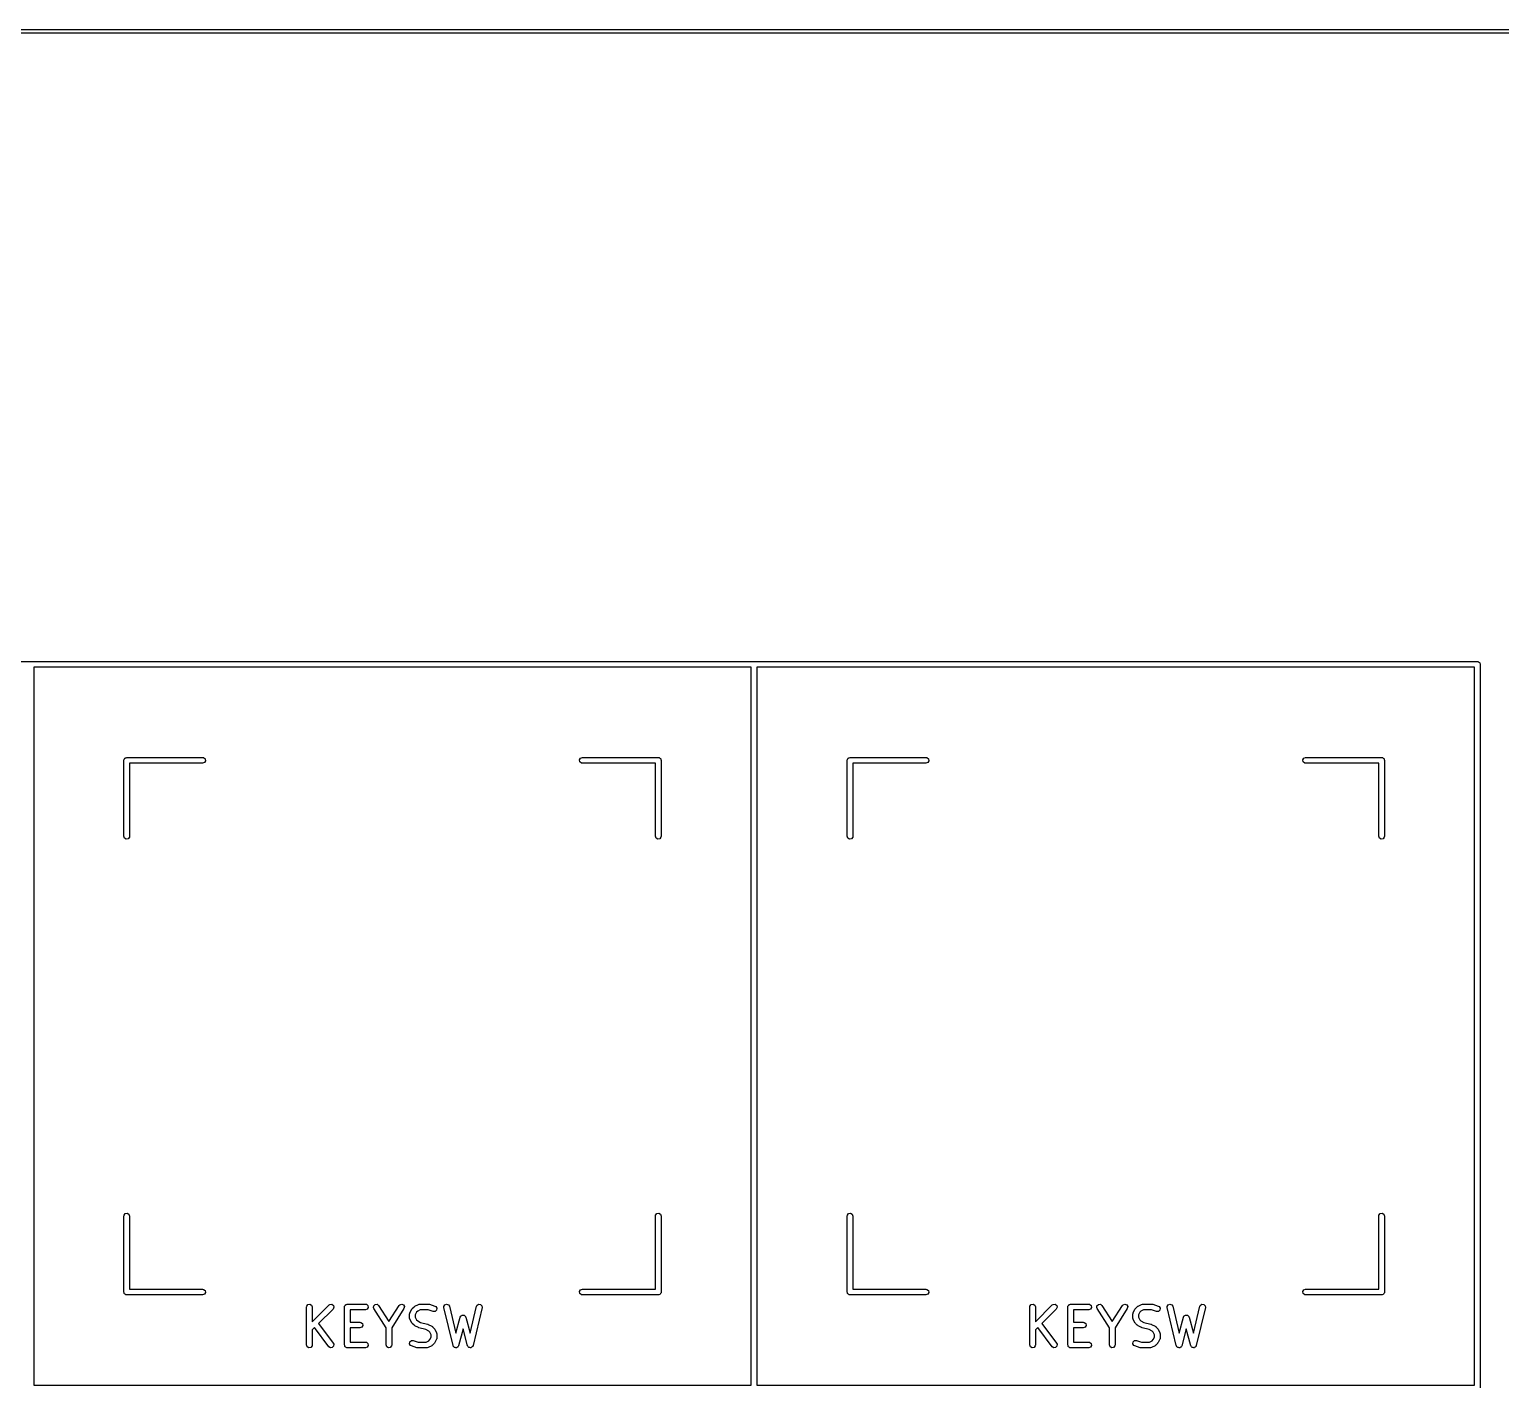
# Model space of a CAD drawing. Extents: x 382 to 810, y -162 to 0.
# Drawn here: x 710.37 to 749.11, y -35.61 to 0.12 of the extents above; entities that cross this region are included whole.
import ezdxf

# ---------------------------------------------------------------- set-up
doc = ezdxf.new("R2010")
doc.units = 0
doc.layers.add('BLACK', color=7, linetype='CONTINUOUS')

msp = doc.modelspace()

# ---------------------------------------------------------------- linework, layer by layer
at = {"layer": 'BLACK', "linetype": 'CONTINUOUS'}
for p, q in [((696.713, 0.1193), (798.512, 0.1193)), ((798.512, 0.0193), (696.713, 0.0193)), ((691.355, -16.5245), (710.405, -16.5245)), ((710.405, -16.5245), (729.455, -16.5245)), ((729.455, -16.5245), (748.505, -16.5245)), ((748.505, -16.5245), (748.515, -16.5262)), ((748.515, -16.5262), (748.519, -16.5256)), ((748.519, -16.5256), (748.521, -16.5273)), ((748.521, -16.5273), (748.531, -16.529)), ((748.531, -16.529), (748.546, -16.5415)), ((748.546, -16.5415), (748.563, -16.5513)), ((748.563, -16.5513), (748.565, -16.5576)), ((748.565, -16.5576), (748.57, -16.562)), ((748.57, -16.562), (748.574, -16.5812)), ((748.574, -16.5812), (748.58, -16.5995)), ((748.58, -16.5995), (748.58, -35.6495)), ((710.48, -16.6745), (710.48, -35.5745)), ((729.38, -16.6745), (710.48, -16.6745)), ((729.38, -35.5745), (729.38, -16.6745)), ((729.53, -16.6745), (729.53, -35.5745)), ((748.43, -16.6745), (729.53, -16.6745)), ((748.43, -35.5745), (748.43, -16.6745)), ((712.855, -19.1245), (712.857, -19.1147)), ((712.855, -21.1245), (712.855, -19.1245)), ((712.857, -19.1115), (712.858, -19.1086)), ((712.857, -19.1147), (712.857, -19.1115)), ((712.858, -19.1086), (712.86, -19.0988)), ((712.86, -19.0988), (712.873, -19.0839)), ((712.873, -19.0839), (712.882, -19.067)), ((712.882, -19.067), (712.889, -19.0647)), ((712.889, -19.0647), (712.893, -19.0595)), ((712.893, -19.0595), (712.912, -19.0562)), ((712.912, -19.0562), (712.93, -19.0495)), ((712.93, -19.0495), (714.93, -19.0495)), ((714.93, -19.1995), (713.005, -19.1995)), ((713.005, -19.1995), (713.005, -21.1245)), ((714.93, -19.0495), (714.956, -19.054)), ((714.979, -19.1819), (714.93, -19.1995)), ((714.956, -19.054), (714.995, -19.087)), ((715.004, -19.1375), (714.979, -19.1819)), ((714.995, -19.087), (715.004, -19.1375)), ((724.857, -19.1115), (724.882, -19.067)), ((724.866, -19.162), (724.857, -19.1115)), ((724.905, -19.195), (724.866, -19.162)), ((724.882, -19.067), (724.93, -19.0495)), ((724.93, -19.1995), (724.905, -19.195)), ((724.93, -19.0495), (726.93, -19.0495)), ((726.855, -19.1995), (724.93, -19.1995)), ((726.855, -21.1245), (726.855, -19.1995)), ((726.93, -19.0495), (726.94, -19.0512)), ((726.94, -19.0512), (726.944, -19.0506)), ((726.944, -19.0506), (726.946, -19.0523)), ((726.946, -19.0523), (726.956, -19.054)), ((726.956, -19.054), (726.971, -19.0665)), ((726.971, -19.0665), (726.988, -19.0763)), ((726.988, -19.0763), (726.99, -19.0826)), ((726.99, -19.0826), (726.995, -19.087)), ((726.995, -19.087), (726.999, -19.1062)), ((726.999, -19.1062), (727.005, -19.1245)), ((727.005, -19.1245), (727.005, -21.1245)), ((731.905, -19.1245), (731.907, -19.1147)), ((731.905, -21.1245), (731.905, -19.1245)), ((731.907, -19.1115), (731.908, -19.1086)), ((731.907, -19.1147), (731.907, -19.1115)), ((731.908, -19.1086), (731.91, -19.0988)), ((731.91, -19.0988), (731.923, -19.0839)), ((731.923, -19.0839), (731.932, -19.067)), ((731.932, -19.067), (731.939, -19.0647)), ((731.939, -19.0647), (731.943, -19.0595)), ((731.943, -19.0595), (731.962, -19.0562)), ((731.962, -19.0562), (731.98, -19.0495)), ((731.98, -19.0495), (733.98, -19.0495)), ((733.98, -19.1995), (732.055, -19.1995)), ((732.055, -19.1995), (732.055, -21.1245)), ((733.98, -19.0495), (734.006, -19.054)), ((734.029, -19.1819), (733.98, -19.1995)), ((734.006, -19.054), (734.045, -19.087)), ((734.054, -19.1375), (734.029, -19.1819)), ((734.045, -19.087), (734.054, -19.1375)), ((743.907, -19.1115), (743.932, -19.067)), ((743.916, -19.162), (743.907, -19.1115)), ((743.955, -19.195), (743.916, -19.162)), ((743.932, -19.067), (743.98, -19.0495)), ((743.98, -19.1995), (743.955, -19.195)), ((743.98, -19.0495), (745.98, -19.0495)), ((745.905, -19.1995), (743.98, -19.1995)), ((745.905, -21.1245), (745.905, -19.1995)), ((745.98, -19.0495), (745.99, -19.0512)), ((745.99, -19.0512), (745.994, -19.0506)), ((745.994, -19.0506), (745.996, -19.0523)), ((745.996, -19.0523), (746.006, -19.054)), ((746.006, -19.054), (746.021, -19.0665)), ((746.021, -19.0665), (746.038, -19.0763)), ((746.038, -19.0763), (746.04, -19.0826)), ((746.04, -19.0826), (746.045, -19.087)), ((746.045, -19.087), (746.049, -19.1062)), ((746.049, -19.1062), (746.055, -19.1245)), ((746.055, -19.1245), (746.055, -21.1245)), ((712.873, -21.1727), (712.855, -21.1245)), ((712.917, -21.1984), (712.873, -21.1727)), ((712.968, -21.1894), (712.917, -21.1984)), ((713.001, -21.1501), (712.968, -21.1894)), ((713.005, -21.1245), (713.001, -21.1501)), ((726.873, -21.1727), (726.855, -21.1245)), ((726.917, -21.1984), (726.873, -21.1727)), ((726.968, -21.1894), (726.917, -21.1984)), ((727.001, -21.1501), (726.968, -21.1894)), ((727.005, -21.1245), (727.001, -21.1501)), ((731.923, -21.1727), (731.905, -21.1245)), ((731.967, -21.1984), (731.923, -21.1727)), ((732.018, -21.1894), (731.967, -21.1984)), ((732.051, -21.1501), (732.018, -21.1894)), ((732.055, -21.1245), (732.051, -21.1501)), ((745.923, -21.1727), (745.905, -21.1245)), ((745.967, -21.1984), (745.923, -21.1727)), ((746.018, -21.1894), (745.967, -21.1984)), ((746.051, -21.1501), (746.018, -21.1894)), ((746.055, -21.1245), (746.051, -21.1501)), ((712.855, -31.1245), (712.86, -31.0988)), ((712.855, -33.1245), (712.855, -31.1245)), ((712.86, -31.0988), (712.893, -31.0595)), ((712.893, -31.0595), (712.944, -31.0506)), ((712.944, -31.0506), (712.988, -31.0763)), ((712.988, -31.0763), (713.005, -31.1245)), ((713.005, -31.1245), (713.005, -33.0495)), ((726.855, -31.1245), (726.86, -31.0988)), ((726.855, -33.0495), (726.855, -31.1245)), ((726.86, -31.0988), (726.893, -31.0595)), ((726.893, -31.0595), (726.944, -31.0506)), ((726.944, -31.0506), (726.988, -31.0763)), ((726.988, -31.0763), (727.005, -31.1245)), ((727.005, -31.1245), (727.005, -33.1245)), ((731.905, -31.1245), (731.91, -31.0988)), ((731.905, -33.1245), (731.905, -31.1245)), ((731.91, -31.0988), (731.943, -31.0595)), ((731.943, -31.0595), (731.994, -31.0506)), ((731.994, -31.0506), (732.038, -31.0763)), ((732.038, -31.0763), (732.055, -31.1245)), ((732.055, -31.1245), (732.055, -33.0495)), ((745.905, -31.1245), (745.91, -31.0988)), ((745.905, -33.0495), (745.905, -31.1245)), ((745.91, -31.0988), (745.943, -31.0595)), ((745.943, -31.0595), (745.994, -31.0506)), ((745.994, -31.0506), (746.038, -31.0763)), ((746.038, -31.0763), (746.055, -31.1245)), ((746.055, -31.1245), (746.055, -33.1245)), ((712.862, -33.1428), (712.855, -33.1245)), ((712.866, -33.162), (712.862, -33.1428)), ((712.871, -33.1663), (712.866, -33.162)), ((712.873, -33.1727), (712.871, -33.1663)), ((712.89, -33.1824), (712.873, -33.1727)), ((712.905, -33.195), (712.89, -33.1824)), ((712.915, -33.1967), (712.905, -33.195)), ((712.917, -33.1984), (712.915, -33.1967)), ((712.921, -33.1978), (712.917, -33.1984)), ((712.93, -33.1995), (712.921, -33.1978)), ((714.93, -33.1995), (712.93, -33.1995)), ((713.005, -33.0495), (714.93, -33.0495)), ((714.93, -33.0495), (714.956, -33.054)), ((714.979, -33.1819), (714.93, -33.1995)), ((714.956, -33.054), (714.995, -33.087)), ((715.004, -33.1375), (714.979, -33.1819)), ((714.995, -33.087), (715.004, -33.1375)), ((724.857, -33.1115), (724.882, -33.067)), ((724.866, -33.162), (724.857, -33.1115)), ((724.905, -33.195), (724.866, -33.162)), ((724.882, -33.067), (724.93, -33.0495)), ((724.93, -33.1995), (724.905, -33.195)), ((724.93, -33.0495), (726.855, -33.0495)), ((726.93, -33.1995), (724.93, -33.1995)), ((726.949, -33.1928), (726.93, -33.1995)), ((726.968, -33.1894), (726.949, -33.1928)), ((726.972, -33.1843), (726.968, -33.1894)), ((726.979, -33.1819), (726.972, -33.1843)), ((726.988, -33.1651), (726.979, -33.1819)), ((727.001, -33.1501), (726.988, -33.1651)), ((727.003, -33.1404), (727.001, -33.1501)), ((727.004, -33.1375), (727.003, -33.1404)), ((727.005, -33.1245), (727.004, -33.1342)), ((727.004, -33.1342), (727.004, -33.1375)), ((731.912, -33.1428), (731.905, -33.1245)), ((731.916, -33.162), (731.912, -33.1428)), ((731.921, -33.1663), (731.916, -33.162)), ((731.923, -33.1727), (731.921, -33.1663)), ((731.94, -33.1824), (731.923, -33.1727)), ((731.955, -33.195), (731.94, -33.1824)), ((731.965, -33.1967), (731.955, -33.195)), ((731.967, -33.1984), (731.965, -33.1967)), ((731.971, -33.1978), (731.967, -33.1984)), ((731.98, -33.1995), (731.971, -33.1978)), ((733.98, -33.1995), (731.98, -33.1995)), ((732.055, -33.0495), (733.98, -33.0495)), ((733.98, -33.0495), (734.006, -33.054)), ((734.029, -33.1819), (733.98, -33.1995)), ((734.006, -33.054), (734.045, -33.087)), ((734.054, -33.1375), (734.029, -33.1819)), ((734.045, -33.087), (734.054, -33.1375)), ((743.907, -33.1115), (743.932, -33.067)), ((743.916, -33.162), (743.907, -33.1115)), ((743.955, -33.195), (743.916, -33.162)), ((743.932, -33.067), (743.98, -33.0495)), ((743.98, -33.1995), (743.955, -33.195)), ((743.98, -33.0495), (745.905, -33.0495)), ((745.98, -33.1995), (743.98, -33.1995)), ((745.999, -33.1928), (745.98, -33.1995)), ((746.018, -33.1894), (745.999, -33.1928)), ((746.022, -33.1843), (746.018, -33.1894)), ((746.029, -33.1819), (746.022, -33.1843)), ((746.038, -33.1651), (746.029, -33.1819)), ((746.051, -33.1501), (746.038, -33.1651)), ((746.053, -33.1404), (746.051, -33.1501)), ((746.054, -33.1375), (746.053, -33.1404)), ((746.055, -33.1245), (746.054, -33.1342)), ((746.054, -33.1342), (746.054, -33.1375)), ((717.665, -33.5168), (717.67, -33.4912)), ((717.665, -34.5168), (717.665, -33.5168)), ((717.67, -33.4912), (717.703, -33.4519)), ((717.703, -33.4519), (717.753, -33.4429)), ((717.753, -33.4429), (717.797, -33.4686)), ((717.797, -33.4686), (717.815, -33.5168)), ((717.815, -33.9072), (718.258, -33.4638)), ((717.815, -33.5168), (717.815, -33.9072)), ((718.364, -33.5698), (717.982, -33.9524)), ((718.258, -33.4638), (718.28, -33.4488)), ((718.28, -33.4488), (718.331, -33.4444)), ((718.331, -33.4444), (718.373, -33.4738)), ((718.386, -33.5233), (718.364, -33.5698)), ((718.373, -33.4738), (718.386, -33.5233)), ((718.665, -33.5168), (718.667, -33.5071)), ((718.665, -34.5168), (718.665, -33.5168)), ((718.666, -33.5038), (718.668, -33.5009)), ((718.667, -33.5071), (718.666, -33.5038)), ((718.668, -33.5009), (718.67, -33.4912)), ((718.67, -33.4912), (718.682, -33.4762)), ((718.682, -33.4762), (718.692, -33.4594)), ((718.692, -33.4594), (718.698, -33.457)), ((718.698, -33.457), (718.703, -33.4519)), ((718.703, -33.4519), (718.722, -33.4485)), ((718.722, -33.4485), (718.74, -33.4418)), ((718.74, -33.4418), (719.216, -33.4418)), ((719.216, -33.5918), (718.815, -33.5918)), ((718.815, -33.5918), (718.815, -33.918)), ((719.216, -33.4418), (719.242, -33.4463)), ((719.264, -33.5743), (719.216, -33.5918)), ((719.242, -33.4463), (719.281, -33.4793)), ((719.29, -33.5298), (719.264, -33.5743)), ((719.281, -33.4793), (719.29, -33.5298)), ((719.429, -33.533), (719.435, -33.4821)), ((719.439, -33.5571), (719.429, -33.533)), ((719.435, -33.4821), (719.473, -33.4475)), ((719.76, -34.0625), (719.439, -33.5571)), ((719.473, -33.4475), (719.525, -33.4453)), ((719.525, -33.4453), (719.565, -33.4765)), ((719.565, -33.4765), (719.835, -33.9009)), ((719.835, -33.9009), (720.105, -33.4765)), ((720.232, -33.5571), (719.91, -34.0625)), ((720.105, -33.4765), (720.123, -33.4573)), ((720.123, -33.4573), (720.172, -33.4419)), ((720.172, -33.4419), (720.219, -33.4615)), ((720.219, -33.4615), (720.243, -33.507)), ((720.243, -33.507), (720.232, -33.5571)), ((720.379, -33.7073), (720.384, -33.6816)), ((720.379, -33.8025), (720.379, -33.7073)), ((720.384, -33.6816), (720.387, -33.6782)), ((720.387, -33.6737), (720.435, -33.5785)), ((720.387, -33.6782), (720.387, -33.6737)), ((720.435, -33.5785), (720.448, -33.5605)), ((720.448, -33.5605), (720.449, -33.559)), ((720.449, -33.559), (720.497, -33.5114)), ((720.497, -33.5114), (720.515, -33.4985)), ((720.515, -33.4985), (720.516, -33.4973)), ((720.516, -33.4973), (720.611, -33.4497)), ((720.564, -33.6565), (720.529, -33.725)), ((720.594, -33.6261), (720.564, -33.6565)), ((720.662, -33.5918), (720.594, -33.6261)), ((720.611, -33.4497), (720.636, -33.4423)), ((720.636, -33.4423), (720.641, -33.4433)), ((720.641, -33.4433), (720.645, -33.4418)), ((720.645, -33.4418), (720.883, -33.4418)), ((720.871, -33.5918), (720.662, -33.5918)), ((721.002, -33.6356), (720.871, -33.5918)), ((720.883, -33.4418), (720.905, -33.4457)), ((720.905, -33.4457), (720.907, -33.4457)), ((720.907, -33.4457), (721.049, -33.4933)), ((721.053, -33.6342), (721.002, -33.6356)), ((721.049, -33.4933), (721.072, -33.5057)), ((721.092, -33.6001), (721.053, -33.6342)), ((721.072, -33.5057), (721.099, -33.5494)), ((721.099, -33.5494), (721.092, -33.6001)), ((721.285, -33.5082), (721.308, -33.4623)), ((721.286, -33.5342), (721.285, -33.5082)), ((721.524, -34.5342), (721.286, -33.5342)), ((721.308, -33.4623), (721.355, -33.4419)), ((721.355, -33.4419), (721.404, -33.4566)), ((721.404, -33.4566), (721.432, -33.4994)), ((721.432, -33.4994), (721.601, -34.2103)), ((721.974, -34.2103), (722.143, -33.4994)), ((722.289, -33.5342), (722.051, -34.5342)), ((722.143, -33.4994), (722.154, -33.4755)), ((722.154, -33.4755), (722.195, -33.4449)), ((722.195, -33.4449), (722.246, -33.448)), ((722.246, -33.448), (722.283, -33.4832)), ((722.283, -33.4832), (722.289, -33.5342)), ((736.715, -33.5168), (736.72, -33.4912)), ((736.715, -34.5168), (736.715, -33.5168)), ((736.72, -33.4912), (736.753, -33.4519)), ((736.753, -33.4519), (736.803, -33.4429)), ((736.803, -33.4429), (736.847, -33.4686)), ((736.847, -33.4686), (736.865, -33.5168)), ((736.865, -33.9072), (737.308, -33.4638)), ((736.865, -33.5168), (736.865, -33.9072)), ((737.414, -33.5698), (737.032, -33.9524)), ((737.308, -33.4638), (737.33, -33.4488)), ((737.33, -33.4488), (737.381, -33.4444)), ((737.381, -33.4444), (737.423, -33.4738)), ((737.436, -33.5233), (737.414, -33.5698)), ((737.423, -33.4738), (737.436, -33.5233)), ((737.715, -33.5168), (737.717, -33.5071)), ((737.715, -34.5168), (737.715, -33.5168)), ((737.716, -33.5038), (737.718, -33.5009)), ((737.717, -33.5071), (737.716, -33.5038)), ((737.718, -33.5009), (737.72, -33.4912)), ((737.72, -33.4912), (737.732, -33.4762)), ((737.732, -33.4762), (737.742, -33.4594)), ((737.742, -33.4594), (737.748, -33.457)), ((737.748, -33.457), (737.753, -33.4519)), ((737.753, -33.4519), (737.772, -33.4485)), ((737.772, -33.4485), (737.79, -33.4418)), ((737.79, -33.4418), (738.266, -33.4418)), ((738.266, -33.5918), (737.865, -33.5918)), ((737.865, -33.5918), (737.865, -33.918)), ((738.266, -33.4418), (738.292, -33.4463)), ((738.314, -33.5743), (738.266, -33.5918)), ((738.292, -33.4463), (738.331, -33.4793)), ((738.34, -33.5298), (738.314, -33.5743)), ((738.331, -33.4793), (738.34, -33.5298)), ((738.479, -33.533), (738.485, -33.4821)), ((738.489, -33.5571), (738.479, -33.533)), ((738.485, -33.4821), (738.523, -33.4475)), ((738.81, -34.0625), (738.489, -33.5571)), ((738.523, -33.4475), (738.575, -33.4453)), ((738.575, -33.4453), (738.615, -33.4765)), ((738.615, -33.4765), (738.885, -33.9009)), ((738.885, -33.9009), (739.155, -33.4765)), ((739.282, -33.5571), (738.96, -34.0625)), ((739.155, -33.4765), (739.173, -33.4573)), ((739.173, -33.4573), (739.222, -33.4419)), ((739.222, -33.4419), (739.269, -33.4615)), ((739.269, -33.4615), (739.293, -33.507)), ((739.293, -33.507), (739.282, -33.5571)), ((739.429, -33.7073), (739.434, -33.6816)), ((739.429, -33.8025), (739.429, -33.7073)), ((739.434, -33.6816), (739.437, -33.6782)), ((739.437, -33.6737), (739.485, -33.5785)), ((739.437, -33.6782), (739.437, -33.6737)), ((739.485, -33.5785), (739.498, -33.5605)), ((739.498, -33.5605), (739.499, -33.559)), ((739.499, -33.559), (739.547, -33.5114)), ((739.547, -33.5114), (739.565, -33.4985)), ((739.565, -33.4985), (739.566, -33.4973)), ((739.566, -33.4973), (739.661, -33.4497)), ((739.614, -33.6565), (739.579, -33.725)), ((739.644, -33.6261), (739.614, -33.6565)), ((739.712, -33.5918), (739.644, -33.6261)), ((739.661, -33.4497), (739.686, -33.4423)), ((739.686, -33.4423), (739.691, -33.4433)), ((739.691, -33.4433), (739.695, -33.4418)), ((739.695, -33.4418), (739.933, -33.4418)), ((739.921, -33.5918), (739.712, -33.5918)), ((740.052, -33.6356), (739.921, -33.5918)), ((739.933, -33.4418), (739.955, -33.4457)), ((739.955, -33.4457), (739.957, -33.4457)), ((739.957, -33.4457), (740.099, -33.4933)), ((740.103, -33.6342), (740.052, -33.6356)), ((740.099, -33.4933), (740.122, -33.5057)), ((740.142, -33.6001), (740.103, -33.6342)), ((740.122, -33.5057), (740.149, -33.5494)), ((740.149, -33.5494), (740.142, -33.6001)), ((740.335, -33.5082), (740.358, -33.4623)), ((740.336, -33.5342), (740.335, -33.5082)), ((740.574, -34.5342), (740.336, -33.5342)), ((740.358, -33.4623), (740.405, -33.4419)), ((740.405, -33.4419), (740.454, -33.4566)), ((740.454, -33.4566), (740.482, -33.4994)), ((740.482, -33.4994), (740.651, -34.2103)), ((741.024, -34.2103), (741.193, -33.4994)), ((741.339, -33.5342), (741.101, -34.5342)), ((741.193, -33.4994), (741.204, -33.4755)), ((741.204, -33.4755), (741.245, -33.4449)), ((741.245, -33.4449), (741.296, -33.448)), ((741.296, -33.448), (741.333, -33.4832)), ((741.333, -33.4832), (741.339, -33.5342)), ((717.875, -34.0596), (717.815, -34.1193)), ((718.251, -34.5618), (717.875, -34.0596)), ((717.982, -33.9524), (718.371, -34.4718)), ((718.815, -33.918), (719.073, -33.918)), ((719.073, -34.068), (718.815, -34.068)), ((718.815, -34.068), (718.815, -34.4418)), ((719.073, -33.918), (719.099, -33.9225)), ((719.122, -34.0505), (719.073, -34.068)), ((719.099, -33.9225), (719.138, -33.9555)), ((719.147, -34.006), (719.122, -34.0505)), ((719.138, -33.9555), (719.147, -34.006)), ((719.76, -34.5168), (719.76, -34.0625)), ((719.91, -34.0625), (719.91, -34.5168)), ((720.381, -33.8067), (720.379, -33.8025)), ((720.38, -33.8111), (720.381, -33.8067)), ((720.387, -33.8361), (720.38, -33.8111)), ((720.435, -33.9313), (720.387, -33.8361)), ((720.436, -33.9324), (720.435, -33.9313)), ((720.449, -33.9508), (720.436, -33.9324)), ((720.497, -33.9984), (720.449, -33.9508)), ((720.498, -33.9991), (720.497, -33.9984)), ((720.516, -34.0125), (720.498, -33.9991)), ((720.611, -34.0601), (720.516, -34.0125)), ((720.529, -33.725), (720.529, -33.7848)), ((720.529, -33.7848), (720.564, -33.8533)), ((720.564, -33.8533), (720.594, -33.8837)), ((720.594, -33.8837), (720.671, -33.9222)), ((720.615, -34.0605), (720.611, -34.0601)), ((720.627, -34.0658), (720.615, -34.0605)), ((720.809, -34.1114), (720.627, -34.0658)), ((720.671, -33.9222), (720.853, -33.9679)), ((720.853, -33.9679), (720.865, -33.9731)), ((720.865, -33.9731), (720.869, -33.9735)), ((720.869, -33.9735), (720.964, -34.0212)), ((720.964, -34.0212), (720.982, -34.0345)), ((720.982, -34.0345), (720.984, -34.0352)), ((720.984, -34.0352), (721.031, -34.0828)), ((721.031, -34.0828), (721.044, -34.1012)), ((721.601, -34.2103), (721.715, -33.7832)), ((721.788, -34.0936), (721.67, -34.5361)), ((721.715, -33.7832), (721.726, -33.7596)), ((721.726, -33.7596), (721.732, -33.7556)), ((721.732, -33.7556), (721.735, -33.7494)), ((721.735, -33.7494), (721.752, -33.7412)), ((721.752, -33.7412), (721.768, -33.7301)), ((721.768, -33.7301), (721.775, -33.7307)), ((721.775, -33.7307), (721.781, -33.7278)), ((721.781, -33.7278), (721.8, -33.7328)), ((721.906, -34.5361), (721.788, -34.0936)), ((721.8, -33.7328), (721.819, -33.7345)), ((721.819, -33.7345), (721.824, -33.7394)), ((721.824, -33.7394), (721.831, -33.7411)), ((721.831, -33.7411), (721.842, -33.757)), ((721.842, -33.757), (721.856, -33.7707)), ((721.856, -33.7707), (721.856, -33.7776)), ((721.856, -33.7776), (721.86, -33.7832)), ((721.86, -33.7832), (721.974, -34.2103)), ((736.925, -34.0596), (736.865, -34.1193)), ((737.301, -34.5618), (736.925, -34.0596)), ((737.032, -33.9524), (737.421, -34.4718)), ((737.865, -33.918), (738.123, -33.918)), ((738.123, -34.068), (737.865, -34.068)), ((737.865, -34.068), (737.865, -34.4418)), ((738.123, -33.918), (738.149, -33.9225)), ((738.172, -34.0505), (738.123, -34.068)), ((738.149, -33.9225), (738.188, -33.9555)), ((738.197, -34.006), (738.172, -34.0505)), ((738.188, -33.9555), (738.197, -34.006)), ((738.81, -34.5168), (738.81, -34.0625)), ((738.96, -34.0625), (738.96, -34.5168)), ((739.431, -33.8067), (739.429, -33.8025)), ((739.43, -33.8111), (739.431, -33.8067)), ((739.437, -33.8361), (739.43, -33.8111)), ((739.485, -33.9313), (739.437, -33.8361)), ((739.486, -33.9324), (739.485, -33.9313)), ((739.499, -33.9508), (739.486, -33.9324)), ((739.547, -33.9984), (739.499, -33.9508)), ((739.548, -33.9991), (739.547, -33.9984)), ((739.566, -34.0125), (739.548, -33.9991)), ((739.661, -34.0601), (739.566, -34.0125)), ((739.579, -33.725), (739.579, -33.7848)), ((739.579, -33.7848), (739.614, -33.8533)), ((739.614, -33.8533), (739.644, -33.8837)), ((739.644, -33.8837), (739.721, -33.9222)), ((739.665, -34.0605), (739.661, -34.0601)), ((739.677, -34.0658), (739.665, -34.0605)), ((739.859, -34.1114), (739.677, -34.0658)), ((739.721, -33.9222), (739.903, -33.9679)), ((739.903, -33.9679), (739.915, -33.9731)), ((739.915, -33.9731), (739.919, -33.9735)), ((739.919, -33.9735), (740.014, -34.0212)), ((740.014, -34.0212), (740.032, -34.0345)), ((740.032, -34.0345), (740.034, -34.0352)), ((740.034, -34.0352), (740.081, -34.0828)), ((740.081, -34.0828), (740.094, -34.1012)), ((740.651, -34.2103), (740.765, -33.7832)), ((740.838, -34.0936), (740.72, -34.5361)), ((740.765, -33.7832), (740.776, -33.7596)), ((740.776, -33.7596), (740.782, -33.7556)), ((740.782, -33.7556), (740.785, -33.7494)), ((740.785, -33.7494), (740.802, -33.7412)), ((740.802, -33.7412), (740.818, -33.7301)), ((740.818, -33.7301), (740.825, -33.7307)), ((740.825, -33.7307), (740.831, -33.7278)), ((740.831, -33.7278), (740.85, -33.7328)), ((740.956, -34.5361), (740.838, -34.0936)), ((740.85, -33.7328), (740.869, -33.7345)), ((740.869, -33.7345), (740.874, -33.7394)), ((740.874, -33.7394), (740.881, -33.7411)), ((740.881, -33.7411), (740.892, -33.757)), ((740.892, -33.757), (740.906, -33.7707)), ((740.906, -33.7707), (740.906, -33.7776)), ((740.906, -33.7776), (740.91, -33.7832)), ((740.91, -33.7832), (741.024, -34.2103)), ((717.815, -34.1193), (717.815, -34.5168)), ((718.371, -34.4718), (718.383, -34.495)), ((718.815, -34.4418), (719.216, -34.4418)), ((719.216, -34.4418), (719.242, -34.4463)), ((719.242, -34.4463), (719.281, -34.4793)), ((719.281, -34.4793), (719.29, -34.5298)), ((720.381, -34.4842), (720.388, -34.4335)), ((720.408, -34.5279), (720.381, -34.4842)), ((720.388, -34.4335), (720.427, -34.3994)), ((720.427, -34.3994), (720.478, -34.398)), ((720.478, -34.398), (720.609, -34.4418)), ((720.609, -34.4418), (720.818, -34.4418)), ((720.886, -34.1499), (720.809, -34.1114)), ((720.818, -34.4418), (720.886, -34.4076)), ((720.916, -34.1803), (720.886, -34.1499)), ((720.886, -34.4076), (720.916, -34.3771)), ((720.951, -34.2488), (720.916, -34.1803)), ((720.916, -34.3771), (720.951, -34.3086)), ((720.951, -34.3086), (720.951, -34.2488)), ((721.031, -34.4746), (720.984, -34.5222)), ((721.032, -34.4731), (721.031, -34.4746)), ((721.045, -34.4551), (721.032, -34.4731)), ((721.044, -34.1012), (721.045, -34.1023)), ((721.045, -34.1023), (721.093, -34.1976)), ((721.093, -34.3599), (721.045, -34.4551)), ((721.093, -34.1976), (721.1, -34.2225)), ((721.096, -34.352), (721.093, -34.3554)), ((721.093, -34.3554), (721.093, -34.3599)), ((721.101, -34.3263), (721.096, -34.352)), ((721.1, -34.2225), (721.099, -34.2269)), ((721.099, -34.2269), (721.101, -34.2311)), ((721.101, -34.2311), (721.101, -34.3263)), ((736.865, -34.1193), (736.865, -34.5168)), ((737.421, -34.4718), (737.433, -34.495)), ((737.865, -34.4418), (738.266, -34.4418)), ((738.266, -34.4418), (738.292, -34.4463)), ((738.292, -34.4463), (738.331, -34.4793)), ((738.331, -34.4793), (738.34, -34.5298)), ((739.431, -34.4842), (739.438, -34.4335)), ((739.458, -34.5279), (739.431, -34.4842)), ((739.438, -34.4335), (739.477, -34.3994)), ((739.477, -34.3994), (739.528, -34.398)), ((739.528, -34.398), (739.659, -34.4418)), ((739.659, -34.4418), (739.868, -34.4418)), ((739.936, -34.1499), (739.859, -34.1114)), ((739.868, -34.4418), (739.936, -34.4076)), ((739.966, -34.1803), (739.936, -34.1499)), ((739.936, -34.4076), (739.966, -34.3771)), ((740.001, -34.2488), (739.966, -34.1803)), ((739.966, -34.3771), (740.001, -34.3086)), ((740.001, -34.3086), (740.001, -34.2488)), ((740.081, -34.4746), (740.034, -34.5222)), ((740.082, -34.4731), (740.081, -34.4746)), ((740.095, -34.4551), (740.082, -34.4731)), ((740.094, -34.1012), (740.095, -34.1023)), ((740.095, -34.1023), (740.143, -34.1976)), ((740.143, -34.3599), (740.095, -34.4551)), ((740.143, -34.1976), (740.15, -34.2225)), ((740.146, -34.352), (740.143, -34.3554)), ((740.143, -34.3554), (740.143, -34.3599)), ((740.151, -34.3263), (740.146, -34.352)), ((740.15, -34.2225), (740.149, -34.2269)), ((740.149, -34.2269), (740.151, -34.2311)), ((740.151, -34.2311), (740.151, -34.3263)), ((717.683, -34.565), (717.665, -34.5168)), ((717.727, -34.5907), (717.683, -34.565)), ((717.778, -34.5818), (717.727, -34.5907)), ((717.81, -34.5425), (717.778, -34.5818)), ((717.815, -34.5168), (717.81, -34.5425)), ((718.294, -34.5898), (718.251, -34.5618)), ((718.345, -34.5837), (718.294, -34.5898)), ((718.38, -34.5463), (718.345, -34.5837)), ((718.383, -34.495), (718.38, -34.5463)), ((718.672, -34.5351), (718.665, -34.5168)), ((718.675, -34.5543), (718.672, -34.5351)), ((718.68, -34.5587), (718.675, -34.5543)), ((718.683, -34.565), (718.68, -34.5587)), ((718.699, -34.5748), (718.683, -34.565)), ((718.714, -34.5873), (718.699, -34.5748)), ((718.724, -34.589), (718.714, -34.5873)), ((718.727, -34.5907), (718.724, -34.589)), ((718.73, -34.5901), (718.727, -34.5907)), ((718.74, -34.5918), (718.73, -34.5901)), ((719.216, -34.5918), (718.74, -34.5918)), ((719.264, -34.5743), (719.216, -34.5918)), ((719.29, -34.5298), (719.264, -34.5743)), ((719.778, -34.565), (719.76, -34.5168)), ((719.822, -34.5907), (719.778, -34.565)), ((719.873, -34.5818), (719.822, -34.5907)), ((719.906, -34.5425), (719.873, -34.5818)), ((719.91, -34.5168), (719.906, -34.5425)), ((720.431, -34.5403), (720.408, -34.5279)), ((720.573, -34.588), (720.431, -34.5403)), ((720.575, -34.5879), (720.573, -34.588)), ((720.597, -34.5918), (720.575, -34.5879)), ((720.835, -34.5918), (720.597, -34.5918)), ((720.839, -34.5903), (720.835, -34.5918)), ((720.844, -34.5913), (720.839, -34.5903)), ((720.869, -34.5839), (720.844, -34.5913)), ((720.964, -34.5363), (720.869, -34.5839)), ((720.965, -34.5351), (720.964, -34.5363)), ((720.984, -34.5222), (720.965, -34.5351)), ((721.529, -34.5407), (721.524, -34.5342)), ((721.529, -34.5486), (721.529, -34.5407)), ((721.542, -34.5616), (721.529, -34.5486)), ((721.552, -34.577), (721.542, -34.5616)), ((721.56, -34.5793), (721.552, -34.577)), ((721.566, -34.5848), (721.56, -34.5793)), ((721.584, -34.5864), (721.566, -34.5848)), ((721.602, -34.5917), (721.584, -34.5864)), ((721.609, -34.5886), (721.602, -34.5917)), ((721.617, -34.5892), (721.609, -34.5886)), ((721.632, -34.5786), (721.617, -34.5892)), ((721.649, -34.5713), (721.632, -34.5786)), ((721.652, -34.5643), (721.649, -34.5713)), ((721.659, -34.5598), (721.652, -34.5643)), ((721.67, -34.5361), (721.659, -34.5598)), ((721.91, -34.5426), (721.906, -34.5361)), ((721.911, -34.5504), (721.91, -34.5426)), ((721.924, -34.5631), (721.911, -34.5504)), ((721.935, -34.5782), (721.924, -34.5631)), ((721.943, -34.5802), (721.935, -34.5782)), ((721.948, -34.5856), (721.943, -34.5802)), ((721.967, -34.5867), (721.948, -34.5856)), ((721.985, -34.5915), (721.967, -34.5867)), ((721.992, -34.5882), (721.985, -34.5915)), ((722, -34.5887), (721.992, -34.5882)), ((722.014, -34.5777), (722, -34.5887)), ((722.031, -34.5699), (722.014, -34.5777)), ((722.034, -34.5628), (722.031, -34.5699)), ((722.041, -34.5581), (722.034, -34.5628)), ((722.051, -34.5342), (722.041, -34.5581)), ((736.733, -34.565), (736.715, -34.5168)), ((736.777, -34.5907), (736.733, -34.565)), ((736.828, -34.5818), (736.777, -34.5907)), ((736.86, -34.5425), (736.828, -34.5818)), ((736.865, -34.5168), (736.86, -34.5425)), ((737.344, -34.5898), (737.301, -34.5618)), ((737.395, -34.5837), (737.344, -34.5898)), ((737.43, -34.5463), (737.395, -34.5837)), ((737.433, -34.495), (737.43, -34.5463)), ((737.722, -34.5351), (737.715, -34.5168)), ((737.725, -34.5543), (737.722, -34.5351)), ((737.73, -34.5587), (737.725, -34.5543)), ((737.733, -34.565), (737.73, -34.5587)), ((737.749, -34.5748), (737.733, -34.565)), ((737.764, -34.5873), (737.749, -34.5748)), ((737.774, -34.589), (737.764, -34.5873)), ((737.777, -34.5907), (737.774, -34.589)), ((737.78, -34.5901), (737.777, -34.5907)), ((737.79, -34.5918), (737.78, -34.5901)), ((738.266, -34.5918), (737.79, -34.5918)), ((738.314, -34.5743), (738.266, -34.5918)), ((738.34, -34.5298), (738.314, -34.5743)), ((738.828, -34.565), (738.81, -34.5168)), ((738.872, -34.5907), (738.828, -34.565)), ((738.923, -34.5818), (738.872, -34.5907)), ((738.956, -34.5425), (738.923, -34.5818)), ((738.96, -34.5168), (738.956, -34.5425)), ((739.481, -34.5403), (739.458, -34.5279)), ((739.623, -34.588), (739.481, -34.5403)), ((739.625, -34.5879), (739.623, -34.588)), ((739.647, -34.5918), (739.625, -34.5879)), ((739.885, -34.5918), (739.647, -34.5918)), ((739.889, -34.5903), (739.885, -34.5918)), ((739.894, -34.5913), (739.889, -34.5903)), ((739.919, -34.5839), (739.894, -34.5913)), ((740.014, -34.5363), (739.919, -34.5839)), ((740.015, -34.5351), (740.014, -34.5363)), ((740.034, -34.5222), (740.015, -34.5351)), ((740.579, -34.5407), (740.574, -34.5342)), ((740.579, -34.5486), (740.579, -34.5407)), ((740.592, -34.5616), (740.579, -34.5486)), ((740.602, -34.577), (740.592, -34.5616)), ((740.61, -34.5793), (740.602, -34.577)), ((740.616, -34.5848), (740.61, -34.5793)), ((740.634, -34.5864), (740.616, -34.5848)), ((740.652, -34.5917), (740.634, -34.5864)), ((740.659, -34.5886), (740.652, -34.5917)), ((740.667, -34.5892), (740.659, -34.5886)), ((740.682, -34.5786), (740.667, -34.5892)), ((740.699, -34.5713), (740.682, -34.5786)), ((740.702, -34.5643), (740.699, -34.5713)), ((740.709, -34.5598), (740.702, -34.5643)), ((740.72, -34.5361), (740.709, -34.5598)), ((740.96, -34.5426), (740.956, -34.5361)), ((740.961, -34.5504), (740.96, -34.5426)), ((740.974, -34.5631), (740.961, -34.5504)), ((740.985, -34.5782), (740.974, -34.5631)), ((740.993, -34.5802), (740.985, -34.5782)), ((740.998, -34.5856), (740.993, -34.5802)), ((741.017, -34.5867), (740.998, -34.5856)), ((741.035, -34.5915), (741.017, -34.5867)), ((741.042, -34.5882), (741.035, -34.5915)), ((741.05, -34.5887), (741.042, -34.5882)), ((741.064, -34.5777), (741.05, -34.5887)), ((741.081, -34.5699), (741.064, -34.5777)), ((741.084, -34.5628), (741.081, -34.5699)), ((741.091, -34.5581), (741.084, -34.5628)), ((741.101, -34.5342), (741.091, -34.5581)), ((710.48, -35.5745), (729.38, -35.5745)), ((729.53, -35.5745), (748.43, -35.5745))]:
    msp.add_line(p, q, dxfattribs=at)

doc.saveas('drawing.dxf')
